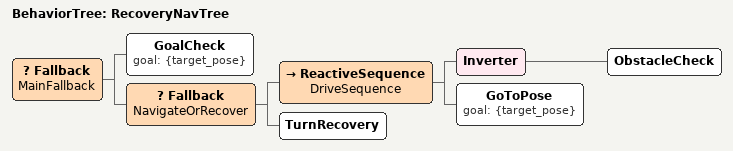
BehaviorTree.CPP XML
<root BTCPP_format="4">
  <BehaviorTree ID="RecoveryNavTree">
    <Fallback name="MainFallback">

      <!-- 1. Check if the target goal pose is reached -->
      <GoalCheck goal="{target_pose}"/>

      <!-- 2. Otherwise, attempt normal driving or execute recovery -->
      <Fallback name="NavigateOrRecover">

        <!-- Normal Driving Sequence -->
        <ReactiveSequence name="DriveSequence">
          <Inverter>
            <ObstacleCheck/>
          </Inverter>
          <!-- Drive toward target -->
          <GoToPose goal="{target_pose}"/>
        </ReactiveSequence>

        <!-- Recovery: Rotate in place to clear path -->
        <TurnRecovery/>

      </Fallback>

    </Fallback>
  </BehaviorTree>
</root>
